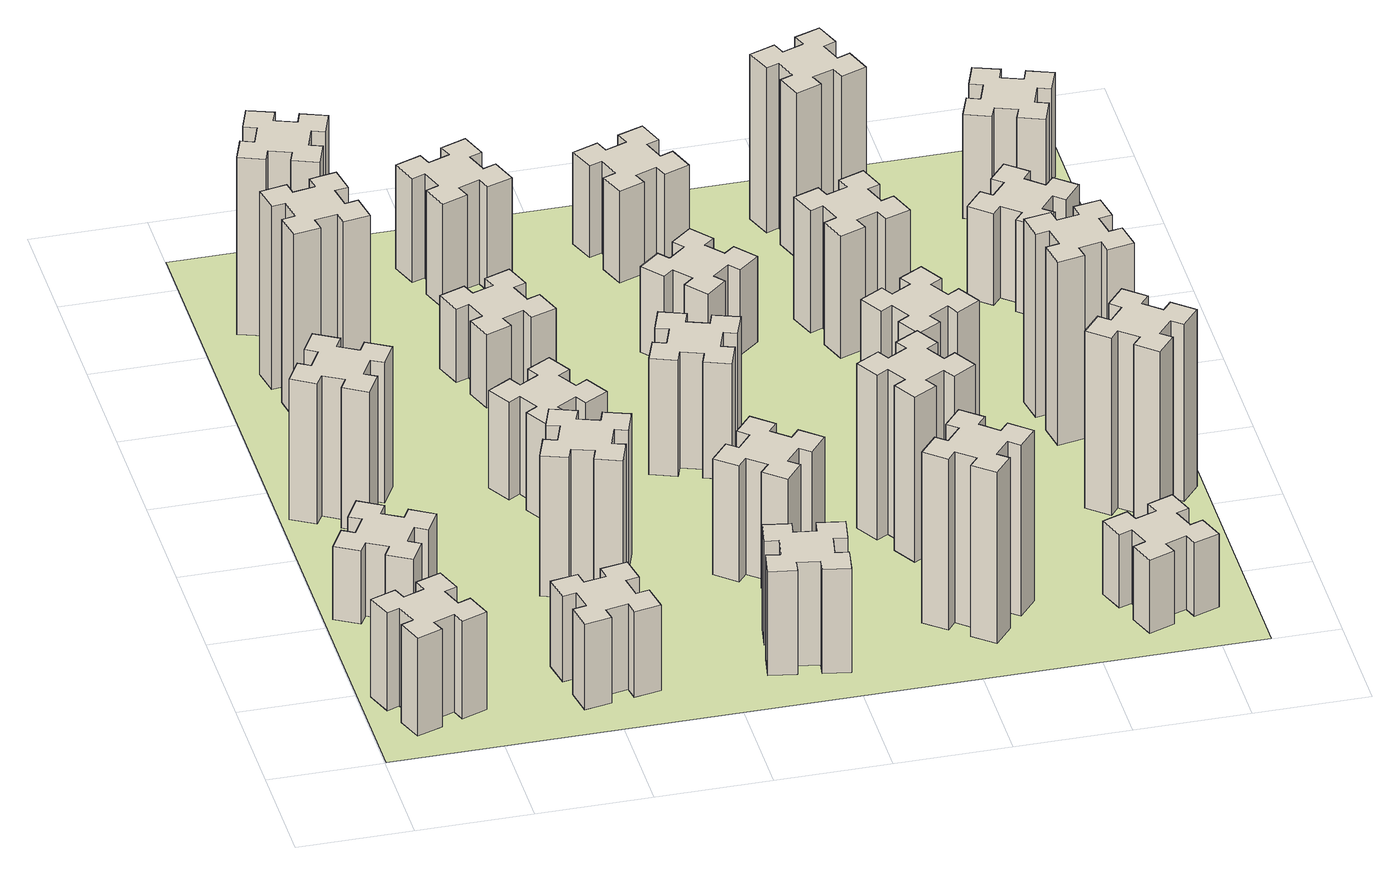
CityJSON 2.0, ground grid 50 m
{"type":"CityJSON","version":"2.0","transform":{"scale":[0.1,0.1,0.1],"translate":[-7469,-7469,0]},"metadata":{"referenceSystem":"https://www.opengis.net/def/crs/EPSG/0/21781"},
"CityObjects":{
"building1":{"type":"Building","attributes":{"class":"1000","function":"1000","usage":"1000","yearOfConstruction":2016,"roofType":"1000","measuredHeight":48,"storeysAboveGround":30,"storeysBelowGround":0},"geometry":[{"type":"Solid","lod":"1","boundaries":[[[[0,1,2,3,4,5,6,7,8,9,10,11,12,13,14,15,16,17,18,19]],[[17,16,20,21]],[[16,15,22,20]],[[15,14,23,22]],[[14,13,24,23]],[[13,12,25,24]],[[12,11,26,25]],[[11,10,27,26]],[[10,9,28,27]],[[9,8,29,28]],[[8,7,30,29]],[[7,6,31,30]],[[6,5,32,31]],[[5,4,33,32]],[[4,3,34,33]],[[3,2,35,34]],[[2,1,36,35]],[[1,0,37,36]],[[0,19,38,37]],[[19,18,39,38]],[[18,17,21,39]],[[24,25,26,27,28,29,30,31,32,33,34,35,36,37,38,39,21,20,22,23]]]]}]},
"building2":{"type":"Building","attributes":{"class":"1000","function":"1000","usage":"1000","yearOfConstruction":2016,"roofType":"1000","measuredHeight":36,"storeysAboveGround":30,"storeysBelowGround":0},"geometry":[{"type":"Solid","lod":"1","boundaries":[[[[40,41,42,43,44,45,46,47,48,49,50,51,52,53,54,55,56,57,58,59]],[[57,56,60,61]],[[56,55,62,60]],[[55,54,63,62]],[[54,53,64,63]],[[53,52,65,64]],[[52,51,66,65]],[[51,50,67,66]],[[50,49,68,67]],[[49,48,69,68]],[[48,47,70,69]],[[47,46,71,70]],[[46,45,72,71]],[[45,44,73,72]],[[44,43,74,73]],[[43,42,75,74]],[[42,41,76,75]],[[41,40,77,76]],[[40,59,78,77]],[[59,58,79,78]],[[58,57,61,79]],[[64,65,66,67,68,69,70,71,72,73,74,75,76,77,78,79,61,60,62,63]]]]}]},
"building3":{"type":"Building","attributes":{"class":"1000","function":"1000","usage":"1000","yearOfConstruction":2016,"roofType":"1000","measuredHeight":69,"storeysAboveGround":30,"storeysBelowGround":0},"geometry":[{"type":"Solid","lod":"1","boundaries":[[[[80,81,82,83,84,85,86,87,88,89,90,91,92,93,94,95,96,97,98,99]],[[97,96,100,101]],[[96,95,102,100]],[[95,94,103,102]],[[94,93,104,103]],[[93,92,105,104]],[[92,91,106,105]],[[91,90,107,106]],[[90,89,108,107]],[[89,88,109,108]],[[88,87,110,109]],[[87,86,111,110]],[[86,85,112,111]],[[85,84,113,112]],[[84,83,114,113]],[[83,82,115,114]],[[82,81,116,115]],[[81,80,117,116]],[[80,99,118,117]],[[99,98,119,118]],[[98,97,101,119]],[[104,105,106,107,108,109,110,111,112,113,114,115,116,117,118,119,101,100,102,103]]]]}]},
"building4":{"type":"Building","attributes":{"class":"1000","function":"1000","usage":"1000","yearOfConstruction":2016,"roofType":"1000","measuredHeight":42,"storeysAboveGround":30,"storeysBelowGround":0},"geometry":[{"type":"Solid","lod":"1","boundaries":[[[[120,121,122,123,124,125,126,127,128,129,130,131,132,133,134,135,136,137,138,139]],[[137,136,140,141]],[[136,135,142,140]],[[135,134,143,142]],[[134,133,144,143]],[[133,132,145,144]],[[132,131,146,145]],[[131,130,147,146]],[[130,129,148,147]],[[129,128,149,148]],[[128,127,150,149]],[[127,126,151,150]],[[126,125,152,151]],[[125,124,153,152]],[[124,123,154,153]],[[123,122,155,154]],[[122,121,156,155]],[[121,120,157,156]],[[120,139,158,157]],[[139,138,159,158]],[[138,137,141,159]],[[144,145,146,147,148,149,150,151,152,153,154,155,156,157,158,159,141,140,142,143]]]]}]},
"building5":{"type":"Building","attributes":{"class":"1000","function":"1000","usage":"1000","yearOfConstruction":2016,"roofType":"1000","measuredHeight":90,"storeysAboveGround":30,"storeysBelowGround":0},"geometry":[{"type":"Solid","lod":"1","boundaries":[[[[160,161,162,163,164,165,166,167,168,169,170,171,172,173,174,175,176,177,178,179]],[[177,176,180,181]],[[176,175,182,180]],[[175,174,183,182]],[[174,173,184,183]],[[173,172,185,184]],[[172,171,186,185]],[[171,170,187,186]],[[170,169,188,187]],[[169,168,189,188]],[[168,167,190,189]],[[167,166,191,190]],[[166,165,192,191]],[[165,164,193,192]],[[164,163,194,193]],[[163,162,195,194]],[[162,161,196,195]],[[161,160,197,196]],[[160,179,198,197]],[[179,178,199,198]],[[178,177,181,199]],[[184,185,186,187,188,189,190,191,192,193,194,195,196,197,198,199,181,180,182,183]]]]}]},
"building6":{"type":"Building","attributes":{"class":"1000","function":"1000","usage":"1000","yearOfConstruction":2016,"roofType":"1000","measuredHeight":87,"storeysAboveGround":30,"storeysBelowGround":0},"geometry":[{"type":"Solid","lod":"1","boundaries":[[[[200,201,202,203,204,205,206,207,208,209,210,211,212,213,214,215,216,217,218,219]],[[217,216,220,221]],[[216,215,222,220]],[[215,214,223,222]],[[214,213,224,223]],[[213,212,225,224]],[[212,211,226,225]],[[211,210,227,226]],[[210,209,228,227]],[[209,208,229,228]],[[208,207,230,229]],[[207,206,231,230]],[[206,205,232,231]],[[205,204,233,232]],[[204,203,234,233]],[[203,202,235,234]],[[202,201,236,235]],[[201,200,237,236]],[[200,219,238,237]],[[219,218,239,238]],[[218,217,221,239]],[[224,225,226,227,228,229,230,231,232,233,234,235,236,237,238,239,221,220,222,223]]]]}]},
"building7":{"type":"Building","attributes":{"class":"1000","function":"1000","usage":"1000","yearOfConstruction":2016,"roofType":"1000","measuredHeight":69,"storeysAboveGround":30,"storeysBelowGround":0},"geometry":[{"type":"Solid","lod":"1","boundaries":[[[[240,241,242,243,244,245,246,247,248,249,250,251,252,253,254,255,256,257,258,259]],[[257,256,260,261]],[[256,255,262,260]],[[255,254,263,262]],[[254,253,264,263]],[[253,252,265,264]],[[252,251,266,265]],[[251,250,267,266]],[[250,249,268,267]],[[249,248,269,268]],[[248,247,270,269]],[[247,246,271,270]],[[246,245,272,271]],[[245,244,273,272]],[[244,243,274,273]],[[243,242,275,274]],[[242,241,276,275]],[[241,240,277,276]],[[240,259,278,277]],[[259,258,279,278]],[[258,257,261,279]],[[264,265,266,267,268,269,270,271,272,273,274,275,276,277,278,279,261,260,262,263]]]]}]},
"building8":{"type":"Building","attributes":{"class":"1000","function":"1000","usage":"1000","yearOfConstruction":2016,"roofType":"1000","measuredHeight":48,"storeysAboveGround":30,"storeysBelowGround":0},"geometry":[{"type":"Solid","lod":"1","boundaries":[[[[280,281,282,283,284,285,286,287,288,289,290,291,292,293,294,295,296,297,298,299]],[[297,296,300,301]],[[296,295,302,300]],[[295,294,303,302]],[[294,293,304,303]],[[293,292,305,304]],[[292,291,306,305]],[[291,290,307,306]],[[290,289,308,307]],[[289,288,309,308]],[[288,287,310,309]],[[287,286,311,310]],[[286,285,312,311]],[[285,284,313,312]],[[284,283,314,313]],[[283,282,315,314]],[[282,281,316,315]],[[281,280,317,316]],[[280,299,318,317]],[[299,298,319,318]],[[298,297,301,319]],[[304,305,306,307,308,309,310,311,312,313,314,315,316,317,318,319,301,300,302,303]]]]}]},
"building9":{"type":"Building","attributes":{"class":"1000","function":"1000","usage":"1000","yearOfConstruction":2016,"roofType":"1000","measuredHeight":36,"storeysAboveGround":30,"storeysBelowGround":0},"geometry":[{"type":"Solid","lod":"1","boundaries":[[[[320,321,322,323,324,325,326,327,328,329,330,331,332,333,334,335,336,337,338,339]],[[337,336,340,341]],[[336,335,342,340]],[[335,334,343,342]],[[334,333,344,343]],[[333,332,345,344]],[[332,331,346,345]],[[331,330,347,346]],[[330,329,348,347]],[[329,328,349,348]],[[328,327,350,349]],[[327,326,351,350]],[[326,325,352,351]],[[325,324,353,352]],[[324,323,354,353]],[[323,322,355,354]],[[322,321,356,355]],[[321,320,357,356]],[[320,339,358,357]],[[339,338,359,358]],[[338,337,341,359]],[[344,345,346,347,348,349,350,351,352,353,354,355,356,357,358,359,341,340,342,343]]]]}]},
"building10":{"type":"Building","attributes":{"class":"1000","function":"1000","usage":"1000","yearOfConstruction":2016,"roofType":"1000","measuredHeight":51,"storeysAboveGround":30,"storeysBelowGround":0},"geometry":[{"type":"Solid","lod":"1","boundaries":[[[[360,361,362,363,364,365,366,367,368,369,370,371,372,373,374,375,376,377,378,379]],[[377,376,380,381]],[[376,375,382,380]],[[375,374,383,382]],[[374,373,384,383]],[[373,372,385,384]],[[372,371,386,385]],[[371,370,387,386]],[[370,369,388,387]],[[369,368,389,388]],[[368,367,390,389]],[[367,366,391,390]],[[366,365,392,391]],[[365,364,393,392]],[[364,363,394,393]],[[363,362,395,394]],[[362,361,396,395]],[[361,360,397,396]],[[360,379,398,397]],[[379,378,399,398]],[[378,377,381,399]],[[384,385,386,387,388,389,390,391,392,393,394,395,396,397,398,399,381,380,382,383]]]]}]},
"building11":{"type":"Building","attributes":{"class":"1000","function":"1000","usage":"1000","yearOfConstruction":2016,"roofType":"1000","measuredHeight":51,"storeysAboveGround":30,"storeysBelowGround":0},"geometry":[{"type":"Solid","lod":"1","boundaries":[[[[400,401,402,403,404,405,406,407,408,409,410,411,412,413,414,415,416,417,418,419]],[[417,416,420,421]],[[416,415,422,420]],[[415,414,423,422]],[[414,413,424,423]],[[413,412,425,424]],[[412,411,426,425]],[[411,410,427,426]],[[410,409,428,427]],[[409,408,429,428]],[[408,407,430,429]],[[407,406,431,430]],[[406,405,432,431]],[[405,404,433,432]],[[404,403,434,433]],[[403,402,435,434]],[[402,401,436,435]],[[401,400,437,436]],[[400,419,438,437]],[[419,418,439,438]],[[418,417,421,439]],[[424,425,426,427,428,429,430,431,432,433,434,435,436,437,438,439,421,420,422,423]]]]}]},
"building12":{"type":"Building","attributes":{"class":"1000","function":"1000","usage":"1000","yearOfConstruction":2016,"roofType":"1000","measuredHeight":57,"storeysAboveGround":30,"storeysBelowGround":0},"geometry":[{"type":"Solid","lod":"1","boundaries":[[[[440,441,442,443,444,445,446,447,448,449,450,451,452,453,454,455,456,457,458,459]],[[457,456,460,461]],[[456,455,462,460]],[[455,454,463,462]],[[454,453,464,463]],[[453,452,465,464]],[[452,451,466,465]],[[451,450,467,466]],[[450,449,468,467]],[[449,448,469,468]],[[448,447,470,469]],[[447,446,471,470]],[[446,445,472,471]],[[445,444,473,472]],[[444,443,474,473]],[[443,442,475,474]],[[442,441,476,475]],[[441,440,477,476]],[[440,459,478,477]],[[459,458,479,478]],[[458,457,461,479]],[[464,465,466,467,468,469,470,471,472,473,474,475,476,477,478,479,461,460,462,463]]]]}]},
"building13":{"type":"Building","attributes":{"class":"1000","function":"1000","usage":"1000","yearOfConstruction":2016,"roofType":"1000","measuredHeight":57,"storeysAboveGround":30,"storeysBelowGround":0},"geometry":[{"type":"Solid","lod":"1","boundaries":[[[[480,481,482,483,484,485,486,487,488,489,490,491,492,493,494,495,496,497,498,499]],[[497,496,500,501]],[[496,495,502,500]],[[495,494,503,502]],[[494,493,504,503]],[[493,492,505,504]],[[492,491,506,505]],[[491,490,507,506]],[[490,489,508,507]],[[489,488,509,508]],[[488,487,510,509]],[[487,486,511,510]],[[486,485,512,511]],[[485,484,513,512]],[[484,483,514,513]],[[483,482,515,514]],[[482,481,516,515]],[[481,480,517,516]],[[480,499,518,517]],[[499,498,519,518]],[[498,497,501,519]],[[504,505,506,507,508,509,510,511,512,513,514,515,516,517,518,519,501,500,502,503]]]]}]},
"building14":{"type":"Building","attributes":{"class":"1000","function":"1000","usage":"1000","yearOfConstruction":2016,"roofType":"1000","measuredHeight":42,"storeysAboveGround":30,"storeysBelowGround":0},"geometry":[{"type":"Solid","lod":"1","boundaries":[[[[520,521,522,523,524,525,526,527,528,529,530,531,532,533,534,535,536,537,538,539]],[[537,536,540,541]],[[536,535,542,540]],[[535,534,543,542]],[[534,533,544,543]],[[533,532,545,544]],[[532,531,546,545]],[[531,530,547,546]],[[530,529,548,547]],[[529,528,549,548]],[[528,527,550,549]],[[527,526,551,550]],[[526,525,552,551]],[[525,524,553,552]],[[524,523,554,553]],[[523,522,555,554]],[[522,521,556,555]],[[521,520,557,556]],[[520,539,558,557]],[[539,538,559,558]],[[538,537,541,559]],[[544,545,546,547,548,549,550,551,552,553,554,555,556,557,558,559,541,540,542,543]]]]}]},
"building15":{"type":"Building","attributes":{"class":"1000","function":"1000","usage":"1000","yearOfConstruction":2016,"roofType":"1000","measuredHeight":84,"storeysAboveGround":30,"storeysBelowGround":0},"geometry":[{"type":"Solid","lod":"1","boundaries":[[[[560,561,562,563,564,565,566,567,568,569,570,571,572,573,574,575,576,577,578,579]],[[577,576,580,581]],[[576,575,582,580]],[[575,574,583,582]],[[574,573,584,583]],[[573,572,585,584]],[[572,571,586,585]],[[571,570,587,586]],[[570,569,588,587]],[[569,568,589,588]],[[568,567,590,589]],[[567,566,591,590]],[[566,565,592,591]],[[565,564,593,592]],[[564,563,594,593]],[[563,562,595,594]],[[562,561,596,595]],[[561,560,597,596]],[[560,579,598,597]],[[579,578,599,598]],[[578,577,581,599]],[[584,585,586,587,588,589,590,591,592,593,594,595,596,597,598,599,581,580,582,583]]]]}]},
"building16":{"type":"Building","attributes":{"class":"1000","function":"1000","usage":"1000","yearOfConstruction":2016,"roofType":"1000","measuredHeight":81,"storeysAboveGround":30,"storeysBelowGround":0},"geometry":[{"type":"Solid","lod":"1","boundaries":[[[[600,601,602,603,604,605,606,607,608,609,610,611,612,613,614,615,616,617,618,619]],[[617,616,620,621]],[[616,615,622,620]],[[615,614,623,622]],[[614,613,624,623]],[[613,612,625,624]],[[612,611,626,625]],[[611,610,627,626]],[[610,609,628,627]],[[609,608,629,628]],[[608,607,630,629]],[[607,606,631,630]],[[606,605,632,631]],[[605,604,633,632]],[[604,603,634,633]],[[603,602,635,634]],[[602,601,636,635]],[[601,600,637,636]],[[600,619,638,637]],[[619,618,639,638]],[[618,617,621,639]],[[624,625,626,627,628,629,630,631,632,633,634,635,636,637,638,639,621,620,622,623]]]]}]},
"building17":{"type":"Building","attributes":{"class":"1000","function":"1000","usage":"1000","yearOfConstruction":2016,"roofType":"1000","measuredHeight":45,"storeysAboveGround":30,"storeysBelowGround":0},"geometry":[{"type":"Solid","lod":"1","boundaries":[[[[640,641,642,643,644,645,646,647,648,649,650,651,652,653,654,655,656,657,658,659]],[[657,656,660,661]],[[656,655,662,660]],[[655,654,663,662]],[[654,653,664,663]],[[653,652,665,664]],[[652,651,666,665]],[[651,650,667,666]],[[650,649,668,667]],[[649,648,669,668]],[[648,647,670,669]],[[647,646,671,670]],[[646,645,672,671]],[[645,644,673,672]],[[644,643,674,673]],[[643,642,675,674]],[[642,641,676,675]],[[641,640,677,676]],[[640,659,678,677]],[[659,658,679,678]],[[658,657,661,679]],[[664,665,666,667,668,669,670,671,672,673,674,675,676,677,678,679,661,660,662,663]]]]}]},
"building18":{"type":"Building","attributes":{"class":"1000","function":"1000","usage":"1000","yearOfConstruction":2016,"roofType":"1000","measuredHeight":60,"storeysAboveGround":30,"storeysBelowGround":0},"geometry":[{"type":"Solid","lod":"1","boundaries":[[[[680,681,682,683,684,685,686,687,688,689,690,691,692,693,694,695,696,697,698,699]],[[697,696,700,701]],[[696,695,702,700]],[[695,694,703,702]],[[694,693,704,703]],[[693,692,705,704]],[[692,691,706,705]],[[691,690,707,706]],[[690,689,708,707]],[[689,688,709,708]],[[688,687,710,709]],[[687,686,711,710]],[[686,685,712,711]],[[685,684,713,712]],[[684,683,714,713]],[[683,682,715,714]],[[682,681,716,715]],[[681,680,717,716]],[[680,699,718,717]],[[699,698,719,718]],[[698,697,701,719]],[[704,705,706,707,708,709,710,711,712,713,714,715,716,717,718,719,701,700,702,703]]]]}]},
"building19":{"type":"Building","attributes":{"class":"1000","function":"1000","usage":"1000","yearOfConstruction":2016,"roofType":"1000","measuredHeight":60,"storeysAboveGround":30,"storeysBelowGround":0},"geometry":[{"type":"Solid","lod":"1","boundaries":[[[[720,721,722,723,724,725,726,727,728,729,730,731,732,733,734,735,736,737,738,739]],[[737,736,740,741]],[[736,735,742,740]],[[735,734,743,742]],[[734,733,744,743]],[[733,732,745,744]],[[732,731,746,745]],[[731,730,747,746]],[[730,729,748,747]],[[729,728,749,748]],[[728,727,750,749]],[[727,726,751,750]],[[726,725,752,751]],[[725,724,753,752]],[[724,723,754,753]],[[723,722,755,754]],[[722,721,756,755]],[[721,720,757,756]],[[720,739,758,757]],[[739,738,759,758]],[[738,737,741,759]],[[744,745,746,747,748,749,750,751,752,753,754,755,756,757,758,759,741,740,742,743]]]]}]},
"building20":{"type":"Building","attributes":{"class":"1000","function":"1000","usage":"1000","yearOfConstruction":2016,"roofType":"1000","measuredHeight":36,"storeysAboveGround":30,"storeysBelowGround":0},"geometry":[{"type":"Solid","lod":"1","boundaries":[[[[760,761,762,763,764,765,766,767,768,769,770,771,772,773,774,775,776,777,778,779]],[[777,776,780,781]],[[776,775,782,780]],[[775,774,783,782]],[[774,773,784,783]],[[773,772,785,784]],[[772,771,786,785]],[[771,770,787,786]],[[770,769,788,787]],[[769,768,789,788]],[[768,767,790,789]],[[767,766,791,790]],[[766,765,792,791]],[[765,764,793,792]],[[764,763,794,793]],[[763,762,795,794]],[[762,761,796,795]],[[761,760,797,796]],[[760,779,798,797]],[[779,778,799,798]],[[778,777,781,799]],[[784,785,786,787,788,789,790,791,792,793,794,795,796,797,798,799,781,780,782,783]]]]}]},
"building21":{"type":"Building","attributes":{"class":"1000","function":"1000","usage":"1000","yearOfConstruction":2016,"roofType":"1000","measuredHeight":81,"storeysAboveGround":30,"storeysBelowGround":0},"geometry":[{"type":"Solid","lod":"1","boundaries":[[[[800,801,802,803,804,805,806,807,808,809,810,811,812,813,814,815,816,817,818,819]],[[817,816,820,821]],[[816,815,822,820]],[[815,814,823,822]],[[814,813,824,823]],[[813,812,825,824]],[[812,811,826,825]],[[811,810,827,826]],[[810,809,828,827]],[[809,808,829,828]],[[808,807,830,829]],[[807,806,831,830]],[[806,805,832,831]],[[805,804,833,832]],[[804,803,834,833]],[[803,802,835,834]],[[802,801,836,835]],[[801,800,837,836]],[[800,819,838,837]],[[819,818,839,838]],[[818,817,821,839]],[[824,825,826,827,828,829,830,831,832,833,834,835,836,837,838,839,821,820,822,823]]]]}]},
"building22":{"type":"Building","attributes":{"class":"1000","function":"1000","usage":"1000","yearOfConstruction":2016,"roofType":"1000","measuredHeight":87,"storeysAboveGround":30,"storeysBelowGround":0},"geometry":[{"type":"Solid","lod":"1","boundaries":[[[[840,841,842,843,844,845,846,847,848,849,850,851,852,853,854,855,856,857,858,859]],[[857,856,860,861]],[[856,855,862,860]],[[855,854,863,862]],[[854,853,864,863]],[[853,852,865,864]],[[852,851,866,865]],[[851,850,867,866]],[[850,849,868,867]],[[849,848,869,868]],[[848,847,870,869]],[[847,846,871,870]],[[846,845,872,871]],[[845,844,873,872]],[[844,843,874,873]],[[843,842,875,874]],[[842,841,876,875]],[[841,840,877,876]],[[840,859,878,877]],[[859,858,879,878]],[[858,857,861,879]],[[864,865,866,867,868,869,870,871,872,873,874,875,876,877,878,879,861,860,862,863]]]]}]},
"building23":{"type":"Building","attributes":{"class":"1000","function":"1000","usage":"1000","yearOfConstruction":2016,"roofType":"1000","measuredHeight":90,"storeysAboveGround":30,"storeysBelowGround":0},"geometry":[{"type":"Solid","lod":"1","boundaries":[[[[880,881,882,883,884,885,886,887,888,889,890,891,892,893,894,895,896,897,898,899]],[[897,896,900,901]],[[896,895,902,900]],[[895,894,903,902]],[[894,893,904,903]],[[893,892,905,904]],[[892,891,906,905]],[[891,890,907,906]],[[890,889,908,907]],[[889,888,909,908]],[[888,887,910,909]],[[887,886,911,910]],[[886,885,912,911]],[[885,884,913,912]],[[884,883,914,913]],[[883,882,915,914]],[[882,881,916,915]],[[881,880,917,916]],[[880,899,918,917]],[[899,898,919,918]],[[898,897,901,919]],[[904,905,906,907,908,909,910,911,912,913,914,915,916,917,918,919,901,900,902,903]]]]}]},
"building24":{"type":"Building","attributes":{"class":"1000","function":"1000","usage":"1000","yearOfConstruction":2016,"roofType":"1000","measuredHeight":45,"storeysAboveGround":30,"storeysBelowGround":0},"geometry":[{"type":"Solid","lod":"1","boundaries":[[[[920,921,922,923,924,925,926,927,928,929,930,931,932,933,934,935,936,937,938,939]],[[937,936,940,941]],[[936,935,942,940]],[[935,934,943,942]],[[934,933,944,943]],[[933,932,945,944]],[[932,931,946,945]],[[931,930,947,946]],[[930,929,948,947]],[[929,928,949,948]],[[928,927,950,949]],[[927,926,951,950]],[[926,925,952,951]],[[925,924,953,952]],[[924,923,954,953]],[[923,922,955,954]],[[922,921,956,955]],[[921,920,957,956]],[[920,939,958,957]],[[939,938,959,958]],[[938,937,941,959]],[[944,945,946,947,948,949,950,951,952,953,954,955,956,957,958,959,941,940,942,943]]]]}]},
"building25":{"type":"Building","attributes":{"class":"1000","function":"1000","usage":"1000","yearOfConstruction":2016,"roofType":"1000","measuredHeight":51,"storeysAboveGround":30,"storeysBelowGround":0},"geometry":[{"type":"Solid","lod":"1","boundaries":[[[[960,961,962,963,964,965,966,967,968,969,970,971,972,973,974,975,976,977,978,979]],[[977,976,980,981]],[[976,975,982,980]],[[975,974,983,982]],[[974,973,984,983]],[[973,972,985,984]],[[972,971,986,985]],[[971,970,987,986]],[[970,969,988,987]],[[969,968,989,988]],[[968,967,990,989]],[[967,966,991,990]],[[966,965,992,991]],[[965,964,993,992]],[[964,963,994,993]],[[963,962,995,994]],[[962,961,996,995]],[[961,960,997,996]],[[960,979,998,997]],[[979,978,999,998]],[[978,977,981,999]],[[984,985,986,987,988,989,990,991,992,993,994,995,996,997,998,999,981,980,982,983]]]]}]},
"landuse1":{"type":"LandUse","attributes":{"name":"plot1","function":"1010"},"geometry":[{"type":"MultiSurface","lod":"1","boundaries":[[[1000,1001,1002,1003]]]}]}
},
"vertices":[
[266,255,0],[360,289,0],[380,233,0],[493,274,0],[452,387,0],[396,366,0],[362,460,0],[418,480,0],[377,593,0],[264,552,0],[285,496,0],[191,462,0],[170,518,0],[57,477,0],[99,364,0],[155,385,0],[189,291,0],[133,270,0],[174,157,0],[287,199,0],[189,291,480],[133,270,480],[155,385,480],[99,364,480],[57,477,480],[170,518,480],[191,462,480],[285,496,480],[264,552,480],[377,593,480],[418,480,480],[362,460,480],[396,366,480],[452,387,480],[493,274,480],[380,233,480],[360,289,480],[266,255,480],[287,199,480],[174,157,480],
[205,1214,0],[155,1127,0],[103,1157,0],[43,1053,0],[147,993,0],[177,1045,0],[264,995,0],[234,943,0],[338,883,0],[398,987,0],[346,1017,0],[396,1104,0],[448,1074,0],[508,1178,0],[404,1238,0],[374,1186,0],[287,1236,0],[317,1288,0],[213,1348,0],[153,1244,0],[287,1236,360],[317,1288,360],[374,1186,360],[404,1238,360],[508,1178,360],[448,1074,360],[396,1104,360],[346,1017,360],[398,987,360],[338,883,360],[234,943,360],[264,995,360],[177,1045,360],[147,993,360],[43,1053,360],[103,1157,360],[155,1127,360],[205,1214,360],[153,1244,360],[213,1348,360],
[374,1926,0],[287,1976,0],[317,2028,0],[213,2088,0],[153,1984,0],[205,1954,0],[155,1867,0],[103,1897,0],[43,1793,0],[147,1733,0],[177,1785,0],[264,1735,0],[234,1683,0],[338,1623,0],[398,1727,0],[346,1757,0],[396,1844,0],[448,1814,0],[508,1918,0],[404,1978,0],[396,1844,690],[448,1814,690],[346,1757,690],[398,1727,690],[338,1623,690],[234,1683,690],[264,1735,690],[177,1785,690],[147,1733,690],[43,1793,690],[103,1897,690],[155,1867,690],[205,1954,690],[153,1984,690],[213,2088,690],[317,2028,690],[287,1976,690],[374,1926,690],[404,1978,690],[508,1918,690],
[898,405,0],[916,307,0],[857,297,0],[877,178,0],[996,199,0],[985,258,0],[1084,276,0],[1094,217,0],[1212,237,0],[1191,356,0],[1132,345,0],[1115,444,0],[1174,454,0],[1153,572,0],[1035,551,0],[1045,492,0],[947,475,0],[937,534,0],[818,513,0],[839,395,0],[947,475,420],[937,534,420],[1045,492,420],[1035,551,420],[1153,572,420],[1174,454,420],[1115,444,420],[1132,345,420],[1191,356,420],[1212,237,420],[1094,217,420],[1084,276,420],[985,258,420],[996,199,420],[877,178,420],[857,297,420],[916,307,420],[898,405,420],[839,395,420],[818,513,420],
[405,2812,0],[307,2795,0],[297,2854,0],[178,2833,0],[199,2715,0],[258,2725,0],[276,2627,0],[217,2617,0],[237,2498,0],[356,2519,0],[345,2578,0],[444,2596,0],[454,2537,0],[572,2557,0],[551,2676,0],[492,2665,0],[475,2764,0],[534,2774,0],[513,2892,0],[395,2871,0],[475,2764,900],[534,2774,900],[492,2665,900],[551,2676,900],[572,2557,900],[454,2537,900],[444,2596,900],[345,2578,900],[356,2519,900],[237,2498,900],[217,2617,900],[276,2627,900],[258,2725,900],[199,2715,900],[178,2833,900],[297,2854,900],[307,2795,900],[405,2812,900],[395,2871,900],[513,2892,900],
[462,3151,0],[496,3245,0],[552,3224,0],[593,3337,0],[480,3378,0],[460,3322,0],[366,3356,0],[387,3412,0],[274,3453,0],[233,3340,0],[289,3320,0],[255,3226,0],[199,3247,0],[157,3134,0],[270,3093,0],[291,3149,0],[385,3115,0],[364,3059,0],[477,3017,0],[518,3130,0],[385,3115,870],[364,3059,870],[291,3149,870],[270,3093,870],[157,3134,870],[199,3247,870],[255,3226,870],[289,3320,870],[233,3340,870],[274,3453,870],[387,3412,870],[366,3356,870],[460,3322,870],[480,3378,870],[593,3337,870],[552,3224,870],[496,3245,870],[462,3151,870],[518,3130,870],[477,3017,870],
[1200,1202,0],[1106,1236,0],[1127,1292,0],[1014,1333,0],[973,1220,0],[1029,1200,0],[995,1106,0],[939,1127,0],[897,1014,0],[1010,973,0],[1031,1029,0],[1125,995,0],[1104,939,0],[1217,897,0],[1258,1010,0],[1202,1031,0],[1236,1125,0],[1292,1104,0],[1333,1217,0],[1220,1258,0],[1236,1125,690],[1292,1104,690],[1202,1031,690],[1258,1010,690],[1217,897,690],[1104,939,690],[1125,995,690],[1031,1029,690],[1010,973,690],[897,1014,690],[939,1127,690],[995,1106,690],[1029,1200,690],[973,1220,690],[1014,1333,690],[1127,1292,690],[1106,1236,690],[1200,1202,690],[1220,1258,690],[1333,1217,690],
[995,1744,0],[1045,1657,0],[993,1627,0],[1053,1523,0],[1157,1583,0],[1127,1635,0],[1214,1685,0],[1244,1633,0],[1348,1693,0],[1288,1797,0],[1236,1767,0],[1186,1854,0],[1238,1884,0],[1178,1988,0],[1074,1928,0],[1104,1876,0],[1017,1826,0],[987,1878,0],[883,1818,0],[943,1714,0],[1017,1826,480],[987,1878,480],[1104,1876,480],[1074,1928,480],[1178,1988,480],[1238,1884,480],[1186,1854,480],[1236,1767,480],[1288,1797,480],[1348,1693,480],[1244,1633,480],[1214,1685,480],[1127,1635,480],[1157,1583,480],[1053,1523,480],[993,1627,480],[1045,1657,480],[995,1744,480],[943,1714,480],[883,1818,480],
[1125,2716,0],[1031,2682,0],[1010,2738,0],[897,2697,0],[939,2584,0],[995,2605,0],[1029,2511,0],[973,2490,0],[1014,2377,0],[1127,2419,0],[1106,2475,0],[1200,2509,0],[1220,2453,0],[1333,2494,0],[1292,2607,0],[1236,2586,0],[1202,2680,0],[1258,2700,0],[1217,2813,0],[1104,2772,0],[1202,2680,360],[1258,2700,360],[1236,2586,360],[1292,2607,360],[1333,2494,360],[1220,2453,360],[1200,2509,360],[1106,2475,360],[1127,2419,360],[1014,2377,360],[973,2490,360],[1029,2511,360],[995,2605,360],[939,2584,360],[897,2697,360],[1010,2738,360],[1031,2682,360],[1125,2716,360],[1104,2772,360],[1217,2813,360],
[1787,276,0],[1885,258,0],[1875,199,0],[1993,178,0],[2014,297,0],[1955,307,0],[1972,405,0],[2031,395,0],[2052,513,0],[1934,534,0],[1924,475,0],[1825,492,0],[1836,551,0],[1717,572,0],[1697,454,0],[1756,444,0],[1738,345,0],[1679,356,0],[1658,237,0],[1777,217,0],[1738,345,510],[1679,356,510],[1756,444,510],[1697,454,510],[1717,572,510],[1836,551,510],[1825,492,510],[1924,475,510],[1934,534,510],[2052,513,510],[2031,395,510],[1972,405,510],[1955,307,510],[2014,297,510],[1993,178,510],[1875,199,510],[1885,258,510],[1787,276,510],[1777,217,510],[1658,237,510],
[1125,3456,0],[1031,3422,0],[1010,3478,0],[897,3437,0],[939,3324,0],[995,3345,0],[1029,3251,0],[973,3230,0],[1014,3117,0],[1127,3159,0],[1106,3215,0],[1200,3249,0],[1220,3193,0],[1333,3234,0],[1292,3347,0],[1236,3326,0],[1202,3420,0],[1258,3440,0],[1217,3553,0],[1104,3512,0],[1202,3420,510],[1258,3440,510],[1236,3326,510],[1292,3347,510],[1333,3234,510],[1220,3193,510],[1200,3249,510],[1106,3215,510],[1127,3159,510],[1014,3117,510],[973,3230,510],[1029,3251,510],[995,3345,510],[939,3324,510],[897,3437,510],[1010,3478,510],[1031,3422,510],[1125,3456,510],[1104,3512,510],[1217,3553,510],
[1803,1124,0],[1739,1048,0],[1693,1086,0],[1616,994,0],[1708,917,0],[1746,963,0],[1823,899,0],[1784,853,0],[1876,776,0],[1953,868,0],[1907,906,0],[1972,983,0],[2018,944,0],[2095,1036,0],[2003,1113,0],[1964,1067,0],[1888,1132,0],[1926,1178,0],[1834,1255,0],[1757,1163,0],[1888,1132,570],[1926,1178,570],[1964,1067,570],[2003,1113,570],[2095,1036,570],[2018,944,570],[1972,983,570],[1907,906,570],[1953,868,570],[1876,776,570],[1784,853,570],[1823,899,570],[1746,963,570],[1708,917,570],[1616,994,570],[1693,1086,570],[1739,1048,570],[1803,1124,570],[1757,1163,570],[1834,1255,570],
[1842,1771,0],[1876,1865,0],[1932,1844,0],[1973,1957,0],[1860,1998,0],[1840,1942,0],[1746,1976,0],[1767,2032,0],[1654,2073,0],[1613,1960,0],[1669,1940,0],[1635,1846,0],[1579,1867,0],[1537,1754,0],[1650,1713,0],[1671,1769,0],[1765,1735,0],[1744,1679,0],[1857,1637,0],[1898,1750,0],[1765,1735,570],[1744,1679,570],[1671,1769,570],[1650,1713,570],[1537,1754,570],[1579,1867,570],[1635,1846,570],[1669,1940,570],[1613,1960,570],[1654,2073,570],[1767,2032,570],[1746,1976,570],[1840,1942,570],[1860,1998,570],[1973,1957,570],[1932,1844,570],[1876,1865,570],[1842,1771,570],[1898,1750,570],[1857,1637,570],
[1988,2479,0],[2064,2543,0],[2103,2497,0],[2195,2574,0],[2118,2666,0],[2072,2628,0],[2007,2704,0],[2053,2743,0],[1976,2835,0],[1884,2758,0],[1923,2712,0],[1846,2647,0],[1808,2693,0],[1716,2616,0],[1793,2524,0],[1839,2563,0],[1903,2486,0],[1857,2448,0],[1934,2356,0],[2026,2433,0],[1903,2486,420],[1857,2448,420],[1839,2563,420],[1793,2524,420],[1716,2616,420],[1808,2693,420],[1846,2647,420],[1923,2712,420],[1884,2758,420],[1976,2835,420],[2053,2743,420],[2007,2704,420],[2072,2628,420],[2118,2666,420],[2195,2574,420],[2103,2497,420],[2064,2543,420],[1988,2479,420],[2026,2433,420],[1934,2356,420],
[2486,423,0],[2563,359,0],[2524,313,0],[2616,236,0],[2693,328,0],[2647,366,0],[2712,443,0],[2758,404,0],[2835,496,0],[2743,573,0],[2704,527,0],[2628,592,0],[2666,638,0],[2574,715,0],[2497,623,0],[2543,584,0],[2479,508,0],[2433,546,0],[2356,454,0],[2448,377,0],[2479,508,840],[2433,546,840],[2543,584,840],[2497,623,840],[2574,715,840],[2666,638,840],[2628,592,840],[2704,527,840],[2743,573,840],[2835,496,840],[2758,404,840],[2712,443,840],[2647,366,840],[2693,328,840],[2616,236,840],[2524,313,840],[2563,359,840],[2486,423,840],[2448,377,840],[2356,454,840],
[2616,1127,0],[2566,1214,0],[2618,1244,0],[2558,1348,0],[2454,1288,0],[2484,1236,0],[2397,1186,0],[2367,1238,0],[2263,1178,0],[2323,1074,0],[2375,1104,0],[2425,1017,0],[2373,987,0],[2433,883,0],[2537,943,0],[2507,995,0],[2594,1045,0],[2624,993,0],[2728,1053,0],[2668,1157,0],[2594,1045,810],[2624,993,810],[2507,995,810],[2537,943,810],[2433,883,810],[2373,987,810],[2425,1017,810],[2375,1104,810],[2323,1074,810],[2263,1178,810],[2367,1238,810],[2397,1186,810],[2484,1236,810],[2454,1288,810],[2558,1348,810],[2618,1244,810],[2566,1214,810],[2616,1127,810],[2668,1157,810],[2728,1053,810],
[1865,3456,0],[1771,3422,0],[1750,3478,0],[1637,3437,0],[1679,3324,0],[1735,3345,0],[1769,3251,0],[1713,3230,0],[1754,3117,0],[1867,3159,0],[1846,3215,0],[1940,3249,0],[1960,3193,0],[2073,3234,0],[2032,3347,0],[1976,3326,0],[1942,3420,0],[1998,3440,0],[1957,3553,0],[1844,3512,0],[1942,3420,450],[1998,3440,450],[1976,3326,450],[2032,3347,450],[2073,3234,450],[1960,3193,450],[1940,3249,450],[1846,3215,450],[1867,3159,450],[1754,3117,450],[1713,3230,450],[1769,3251,450],[1735,3345,450],[1679,3324,450],[1637,3437,450],[1750,3478,450],[1771,3422,450],[1865,3456,450],[1844,3512,450],[1957,3553,450],
[2816,1867,0],[2766,1954,0],[2818,1984,0],[2758,2088,0],[2654,2028,0],[2684,1976,0],[2597,1926,0],[2567,1978,0],[2463,1918,0],[2523,1814,0],[2575,1844,0],[2625,1757,0],[2573,1727,0],[2633,1623,0],[2737,1683,0],[2707,1735,0],[2794,1785,0],[2824,1733,0],[2928,1793,0],[2868,1897,0],[2794,1785,600],[2824,1733,600],[2707,1735,600],[2737,1683,600],[2633,1623,600],[2573,1727,600],[2625,1757,600],[2575,1844,600],[2523,1814,600],[2463,1918,600],[2567,1978,600],[2597,1926,600],[2684,1976,600],[2654,2028,600],[2758,2088,600],[2818,1984,600],[2766,1954,600],[2816,1867,600],[2868,1897,600],[2928,1793,600],
[2586,2475,0],[2680,2509,0],[2700,2453,0],[2813,2494,0],[2772,2607,0],[2716,2586,0],[2682,2680,0],[2738,2700,0],[2697,2813,0],[2584,2772,0],[2605,2716,0],[2511,2682,0],[2490,2738,0],[2377,2697,0],[2419,2584,0],[2475,2605,0],[2509,2511,0],[2453,2490,0],[2494,2377,0],[2607,2419,0],[2509,2511,600],[2453,2490,600],[2475,2605,600],[2419,2584,600],[2377,2697,600],[2490,2738,600],[2511,2682,600],[2605,2716,600],[2584,2772,600],[2697,2813,600],[2738,2700,600],[2682,2680,600],[2716,2586,600],[2772,2607,600],[2813,2494,600],[2700,2453,600],[2680,2509,600],[2586,2475,600],[2607,2419,600],[2494,2377,600],
[3326,255,0],[3420,289,0],[3440,233,0],[3553,274,0],[3512,387,0],[3456,366,0],[3422,460,0],[3478,480,0],[3437,593,0],[3324,552,0],[3345,496,0],[3251,462,0],[3230,518,0],[3117,477,0],[3159,364,0],[3215,385,0],[3249,291,0],[3193,270,0],[3234,157,0],[3347,199,0],[3249,291,360],[3193,270,360],[3215,385,360],[3159,364,360],[3117,477,360],[3230,518,360],[3251,462,360],[3345,496,360],[3324,552,360],[3437,593,360],[3478,480,360],[3422,460,360],[3456,366,360],[3512,387,360],[3553,274,360],[3440,233,360],[3420,289,360],[3326,255,360],[3347,199,360],[3234,157,360],
[2605,3456,0],[2511,3422,0],[2490,3478,0],[2377,3437,0],[2419,3324,0],[2475,3345,0],[2509,3251,0],[2453,3230,0],[2494,3117,0],[2607,3159,0],[2586,3215,0],[2680,3249,0],[2700,3193,0],[2813,3234,0],[2772,3347,0],[2716,3326,0],[2682,3420,0],[2738,3440,0],[2697,3553,0],[2584,3512,0],[2682,3420,810],[2738,3440,810],[2716,3326,810],[2772,3347,810],[2813,3234,810],[2700,3193,810],[2680,3249,810],[2586,3215,810],[2607,3159,810],[2494,3117,810],[2453,3230,810],[2509,3251,810],[2475,3345,810],[2419,3324,810],[2377,3437,810],[2490,3478,810],[2511,3422,810],[2605,3456,810],[2584,3512,810],[2697,3553,810],
[3487,1006,0],[3552,1083,0],[3598,1044,0],[3675,1136,0],[3583,1213,0],[3544,1167,0],[3468,1232,0],[3506,1278,0],[3414,1355,0],[3337,1263,0],[3383,1224,0],[3319,1148,0],[3273,1186,0],[3196,1094,0],[3288,1017,0],[3326,1063,0],[3403,999,0],[3364,953,0],[3456,876,0],[3533,968,0],[3403,999,870],[3364,953,870],[3326,1063,870],[3288,1017,870],[3196,1094,870],[3273,1186,870],[3319,1148,870],[3383,1224,870],[3337,1263,870],[3414,1355,870],[3506,1278,870],[3468,1232,870],[3544,1167,870],[3583,1213,870],[3675,1136,870],[3598,1044,870],[3552,1083,870],[3487,1006,870],[3533,968,870],[3456,876,870],
[3365,1872,0],[3267,1855,0],[3257,1914,0],[3138,1893,0],[3159,1775,0],[3218,1785,0],[3236,1687,0],[3177,1677,0],[3197,1558,0],[3316,1579,0],[3305,1638,0],[3404,1656,0],[3414,1597,0],[3532,1617,0],[3511,1736,0],[3452,1725,0],[3435,1824,0],[3494,1834,0],[3473,1952,0],[3355,1931,0],[3435,1824,900],[3494,1834,900],[3452,1725,900],[3511,1736,900],[3532,1617,900],[3414,1597,900],[3404,1656,900],[3305,1638,900],[3316,1579,900],[3197,1558,900],[3177,1677,900],[3236,1687,900],[3218,1785,900],[3159,1775,900],[3138,1893,900],[3257,1914,900],[3267,1855,900],[3365,1872,900],[3355,1931,900],[3473,1952,900],
[3444,2747,0],[3368,2812,0],[3406,2858,0],[3314,2935,0],[3237,2843,0],[3283,2804,0],[3219,2728,0],[3173,2766,0],[3096,2674,0],[3188,2597,0],[3226,2643,0],[3303,2579,0],[3264,2533,0],[3356,2456,0],[3433,2548,0],[3387,2586,0],[3452,2663,0],[3498,2624,0],[3575,2716,0],[3483,2793,0],[3452,2663,450],[3498,2624,450],[3387,2586,450],[3433,2548,450],[3356,2456,450],[3264,2533,450],[3303,2579,450],[3226,2643,450],[3188,2597,450],[3096,2674,450],[3173,2766,450],[3219,2728,450],[3283,2804,450],[3237,2843,450],[3314,2935,450],[3406,2858,450],[3368,2812,450],[3444,2747,450],[3483,2793,450],[3575,2716,450],
[3349,3420,0],[3315,3326,0],[3259,3347,0],[3217,3234,0],[3330,3193,0],[3351,3249,0],[3445,3215,0],[3424,3159,0],[3537,3117,0],[3578,3230,0],[3522,3251,0],[3556,3345,0],[3612,3324,0],[3653,3437,0],[3540,3478,0],[3520,3422,0],[3426,3456,0],[3447,3512,0],[3334,3553,0],[3293,3440,0],[3426,3456,510],[3447,3512,510],[3520,3422,510],[3540,3478,510],[3653,3437,510],[3612,3324,510],[3556,3345,510],[3522,3251,510],[3578,3230,510],[3537,3117,510],[3424,3159,510],[3445,3215,510],[3351,3249,510],[3330,3193,510],[3217,3234,510],[3259,3347,510],[3315,3326,510],[3349,3420,510],[3293,3440,510],[3334,3553,510],
[5,3705,0],[3705,3705,0],[3705,5,0],[5,5,0]
]}
